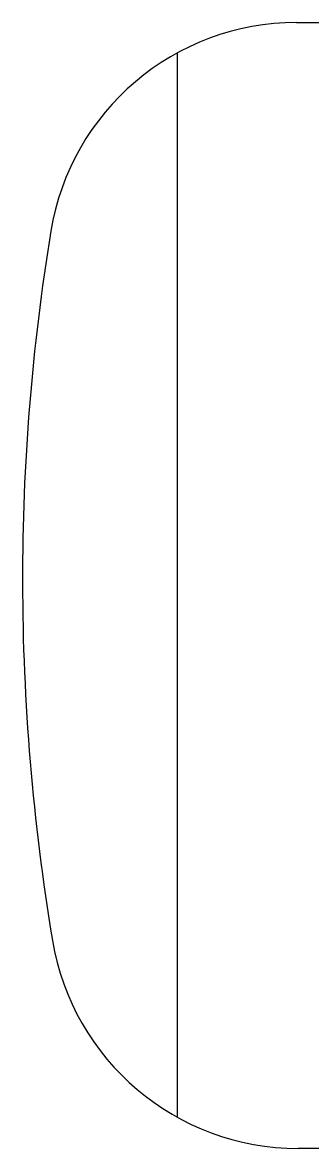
# Model space of a CAD drawing. Extents: x 500 to 638, y 181 to 267.
# Drawn here: x 538.972 to 539.102, y 229.224 to 229.727 of the extents above; entities that cross this region are included whole.
import ezdxf

# ---------------------------------------------------------------- set-up
doc = ezdxf.new("R2010")
doc.units = 0
doc.header["$LTSCALE"] = 7
doc.layers.add('ACESSÓRIO', color=2, linetype='CONTINUOUS')

# ---------------------------------------------------------------- blocks, each defined once
blk = doc.blocks.new('A$C41DD45C2')
at = {"layer": 'ACESSÓRIO'}
for p, q in [((0.1223945430253934, 0.9782694244391905), (0.3059199802094099, 0.9782694244391905)), ((0.06901539718137428, 0.9646231861655679), (0.06901539718137428, 0.4892951709405224)), ((0.3059199802094099, 0.475274435025085), (0.1230734913885954, 0.475274435025085))]:
    blk.add_line(p, q, dxfattribs=at)
for centre, radius, start, end in [((0.1223945430253934, 0.8670463544187896), 0.1112230700204052, 90, 170.693639636296), ((0.9601561558488356, 0.7297621341638205), 0.9601585664226479, 170.693639636296, 180.090231000001), ((0.9834038351100389, 0.729798726553895), 0.9834062734894755, 180.0902299999984, 189.4566737757793), ((0.1230734913885954, 0.5864975050454859), 0.1112230700204052, 189.4566737757793, 270)]:
    blk.add_arc(centre, radius, start, end, dxfattribs=at)

msp = doc.modelspace()

# ---------------------------------------------------------------- block references
at = {"layer": 'ACESSÓRIO'}
msp.add_blockref('A$C41DD45C2', (538.9721041774765, 228.7487600584761), dxfattribs=at)

doc.saveas('drawing.dxf')
